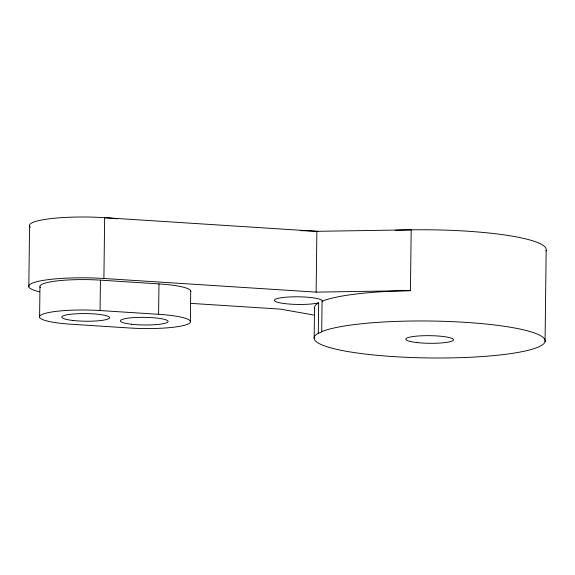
<?xml version="1.0" encoding="UTF-8"?>
<svg xmlns="http://www.w3.org/2000/svg" width="575" height="575" viewBox="0 0 575 575"><rect width="100%" height="100%" fill="white"/><g stroke="black" fill="none" stroke-linecap="round" stroke-linejoin="round"><path stroke-width="0.86" d="M28.815 286.875L29.562 226.068M39.589 317.299L39.962 286.896M100.064 310.55L158.607 314.309A46.201 7.389 0.7 0 1 188.154 323.977A46.201 7.389 0.7 0 1 129.885 328.009L71.336 324.25A46.201 7.389 0.7 0 1 41.795 314.582A46.201 7.389 0.7 0 1 100.064 310.55L100.431 280.147L158.98 283.906A46.201 7.389 0.7 0 1 190.778 291.582M410.449 290.648L316.128 292.122L103.903 278.494L104.65 217.688L316.868 231.315L411.19 229.842L410.449 290.648A115.503 18.465 0.7 0 0 322.079 301.228A23.87 3.817 0.7 0 0 291.59 296.88A23.87 3.817 0.7 0 0 279.349 302.723A23.87 3.817 0.7 0 0 318.665 302.86L318.291 333.256A115.503 18.465 0.7 0 0 455.228 357.801A115.503 18.465 0.7 0 0 516.839 328.411A115.503 18.465 0.7 0 0 321.705 331.631A23.87 3.817 0.7 0 1 318.291 333.256M158.607 314.309L158.98 283.906M190.354 321.26L190.728 290.857M314.158 338.201L314.532 307.474M316.128 292.122L316.868 231.315M321.705 331.631L322.079 301.228M545.057 341.55L546.171 250.341M190.268 303.341L280.463 309.127L313.713 315.028M395.463 230.273A115.503 18.465 0.7 0 1 546.02 250.822M300.79 230.676A57.363 9.171 0.7 0 1 318.421 231.416M314.69 308.689A115.503 18.465 0.7 0 1 318.665 302.86M30.418 227.197A57.363 9.171 0.7 0 1 54.697 218.213A57.363 9.171 0.7 0 1 117.573 218.816M39.524 291.805A57.363 9.171 0.7 0 1 39.768 281.031A57.363 9.171 0.7 0 1 103.903 278.494M40.473 287.644A46.201 7.389 0.7 0 1 100.431 280.147M73.003 320.483A23.87 3.817 0.7 0 0 109.552 317.824A23.87 3.817 0.7 0 0 74.549 313.893A23.87 3.817 0.7 0 0 73.003 320.483M131.546 324.243A23.87 3.817 0.7 0 0 168.094 321.583A23.87 3.817 0.7 0 0 133.091 317.652A23.87 3.817 0.7 0 0 131.546 324.243M416.947 342.563A23.87 3.817 0.7 0 0 453.503 339.911A23.87 3.817 0.7 0 0 418.492 335.98A23.87 3.817 0.7 0 0 416.947 342.563"/></g></svg>
